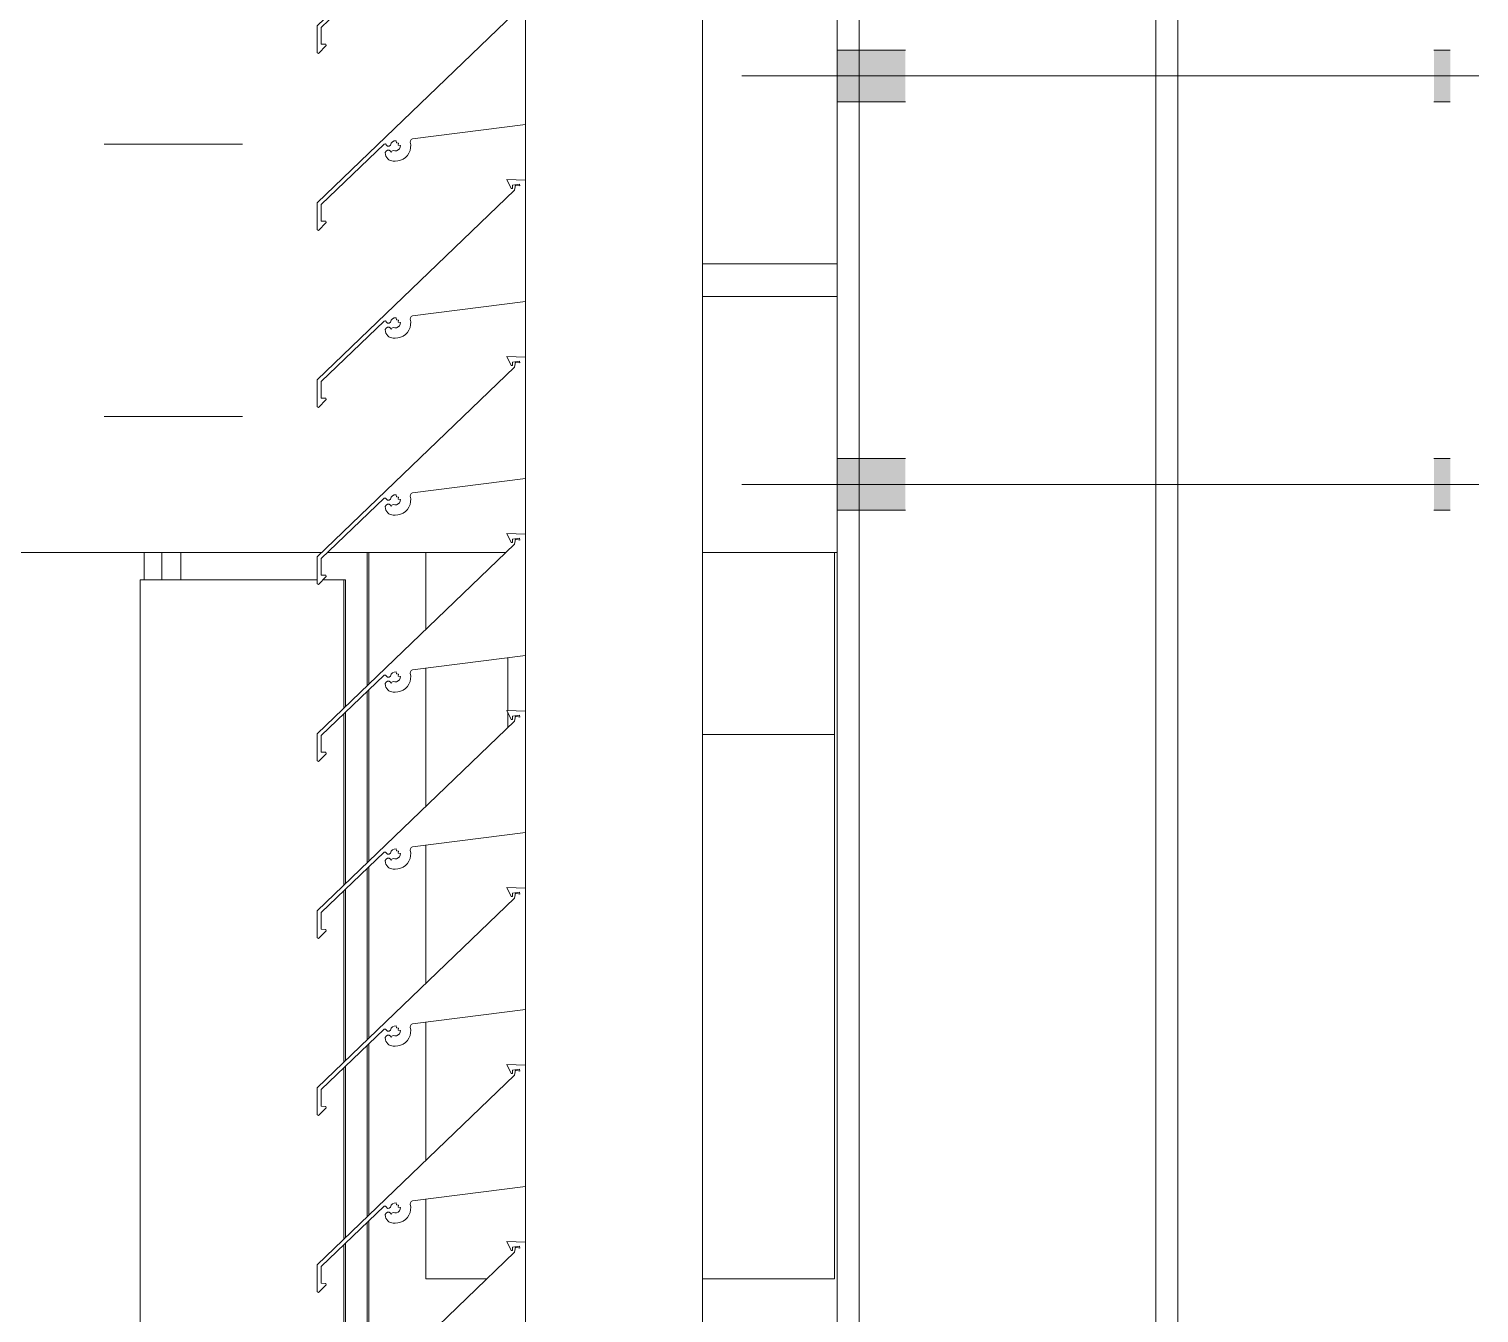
# Model space of a CAD drawing. Header units: millimetres. Extents: x -220592 to 404889, y -217665 to 38245.
# Drawn here: x -985.23 to -979.91, y -1296.68 to -1291.97 of the extents above; entities that cross this region are included whole.
import ezdxf

# ---------------------------------------------------------------- set-up
doc = ezdxf.new("R2010")
doc.units = ezdxf.units.MM
doc.linetypes.add('XKITLINE00', pattern=[0])
doc.linetypes.add('XKITLINE02', pattern=[4, 2, -2])
doc.layers.add('000 - 0_HIDE_OBJ_FRAMING_DEF_SUB_1', color=7, linetype='Continuous')
doc.layers.add('Part', color=7, linetype='Continuous', lineweight=0)

# ---------------------------------------------------------------- blocks, each defined once
blk = doc.blocks.new('*A14056')
at = {"layer": 'Part', "color": 7, "linetype": 'XKITLINE00', "lineweight": 0}
for p, q in [((-171.163349, 124.670788), (-171.648652, 124.670788)), ((-171.163349, 121.920764), (-171.163349, 124.670788)), ((-172.663349, 124.156207), (-172.663349, 124.563714)), ((-172.663349, 123.176207), (-172.663349, 124.135881)), ((-172.663349, 122.706641), (-172.663349, 123.156207)), ((-172.663349, 122.056641), (-172.663349, 122.563714)), ((-172.663349, 121.406641), (-172.663349, 121.913714)), ((-171.163349, 117.188511), (-171.163349, 121.420764)), ((-172.663349, 120.756641), (-172.663349, 121.263714)), ((-172.663349, 120.106641), (-172.663349, 120.613714)), ((-172.663349, 119.456641), (-172.663349, 119.963714)), ((-172.663349, 118.806641), (-172.663349, 119.313714)), ((-172.663349, 118.156641), (-172.663349, 118.663714)), ((-172.663349, 117.506641), (-172.663349, 118.013714)), ((-172.663349, 117.188511), (-172.663349, 117.363714)), ((-172.663349, 114.906641), (-172.663349, 115.188511)), ((-171.163349, 112.520764), (-171.163349, 115.188511)), ((-172.663349, 114.256641), (-172.663349, 114.763714)), ((-172.663349, 113.606641), (-172.663349, 114.113714)), ((-172.663349, 112.956641), (-172.663349, 113.463714)), ((-172.663349, 112.520764), (-172.663349, 112.813714)), ((-172.663349, 112.520764), (-172.440345, 112.520764)), ((-171.648652, 112.520764), (-171.163349, 112.520764))]:
    blk.add_line(p, q, dxfattribs=at)
blk = doc.blocks.new('*A14108')
at = {"layer": '000 - 0_HIDE_OBJ_FRAMING_DEF_SUB_1', "color": 7, "linetype": 'XKITLINE00', "lineweight": 0}
for p, q in [((-184.211249, 115.188511), (-173.046746, 115.188511)), ((-173.025037, 115.188511), (-172.369788, 115.188511)), ((-171.648652, 115.188511), (-171.153485, 115.188511))]:
    blk.add_line(p, q, dxfattribs=at)
blk = doc.blocks.new('*A14112')
at = {"layer": 'Part', "color": 7, "linetype": 'XKITLINE00', "lineweight": 0}
for p, q in [((-172.298462, 112.656123), (-172.366148, 112.658745)), ((-172.366148, 112.658745), (-172.350613, 112.625258)), ((-172.34549, 112.62567), (-172.345361, 112.637861)), ((-172.345361, 112.637861), (-172.320378, 112.641001)), ((-172.335358, 112.637332), (-172.338255, 112.618789)), ((-172.335358, 112.637332), (-172.318342, 112.634428)), ((-172.320378, 112.641001), (-172.318342, 112.634428)), ((-172.298455, 112.210453), (-172.298462, 112.656123)), ((-172.338255, 112.618789), (-173.063377, 111.922543)), ((-172.350613, 112.625258), (-172.34549, 112.62567)), ((-172.712461, 112.157423), (-172.298455, 112.210453)), ((-172.720672, 112.150681), (-172.717536, 112.155233)), ((-172.717536, 112.155233), (-172.712461, 112.157423)), ((-173.048341, 111.916176), (-172.817326, 112.137579)), ((-172.817326, 112.137579), (-172.812166, 112.138671)), ((-172.810019, 112.112761), (-172.812659, 112.107287)), ((-172.812659, 112.107287), (-172.812163, 112.099517)), ((-172.812166, 112.138671), (-172.808512, 112.134044)), ((-172.804875, 112.115998), (-172.810019, 112.112761)), ((-172.808512, 112.134044), (-172.804048, 112.13019)), ((-172.798797, 112.11601), (-172.804875, 112.115998)), ((-172.804048, 112.13019), (-172.798154, 112.130396)), ((-172.793641, 112.112792), (-172.798797, 112.11601)), ((-172.798154, 112.130396), (-172.793971, 112.134553)), ((-172.793971, 112.134553), (-172.790857, 112.142126)), ((-172.790699, 112.10732), (-172.793641, 112.112792)), ((-172.790857, 112.142126), (-172.78619, 112.146913)), ((-172.788669, 112.112301), (-172.790699, 112.10732)), ((-172.783858, 112.114708), (-172.788669, 112.112301)), ((-172.78619, 112.146913), (-172.780114, 112.149703)), ((-172.77794, 112.113803), (-172.783858, 112.114708)), ((-172.780114, 112.149703), (-172.773442, 112.150125)), ((-172.77144, 112.114147), (-172.77794, 112.113803)), ((-172.773442, 112.150125), (-172.77112, 112.142735)), ((-172.765472, 112.116745), (-172.77144, 112.114147)), ((-172.77112, 112.142735), (-172.763955, 112.141791)), ((-172.76079, 112.121267), (-172.765472, 112.116745)), ((-172.763955, 112.141791), (-172.765124, 112.134731)), ((-172.765124, 112.134731), (-172.757418, 112.133625)), ((-172.757988, 112.127141), (-172.76079, 112.121267)), ((-172.757418, 112.133625), (-172.757988, 112.127141)), ((-172.731662, 112.09681), (-172.726022, 112.10536)), ((-172.726022, 112.10536), (-172.722024, 112.11479)), ((-172.722024, 112.11479), (-172.719801, 112.124789)), ((-172.720912, 112.145159), (-172.720672, 112.150681)), ((-172.719426, 112.135025), (-172.720912, 112.145159)), ((-172.719801, 112.124789), (-172.719426, 112.135025)), ((-172.812163, 112.099517), (-172.810428, 112.094021)), ((-172.810428, 112.094021), (-172.807674, 112.088958)), ((-172.807674, 112.088958), (-172.804002, 112.084515)), ((-172.804002, 112.084515), (-172.799549, 112.080857)), ((-172.799549, 112.080857), (-172.794479, 112.078117)), ((-172.794479, 112.078117), (-172.788978, 112.076398)), ((-172.788978, 112.076398), (-172.78325, 112.075762)), ((-172.78325, 112.075762), (-172.776451, 112.075664)), ((-172.776451, 112.075664), (-172.766238, 112.076449)), ((-172.766238, 112.076449), (-172.756337, 112.079072)), ((-172.756337, 112.079072), (-172.747074, 112.083445)), ((-172.747074, 112.083445), (-172.738758, 112.089423)), ((-172.738758, 112.089423), (-172.731662, 112.09681)), ((-173.063377, 111.922543), (-173.062824, 111.823392)), ((-173.047999, 111.85483), (-173.048341, 111.916176)), ((-173.058143, 111.820923), (-173.029494, 111.849812)), ((-173.030579, 111.854733), (-173.047999, 111.85483)), ((-173.029494, 111.849812), (-173.030579, 111.854733)), ((-173.062824, 111.823392), (-173.058143, 111.820923))]:
    blk.add_line(p, q, dxfattribs=at)
blk = doc.blocks.new('*A14113')
at = {"layer": 'Part', "color": 7, "linetype": 'XKITLINE00', "lineweight": 0}
for p, q in [((-172.298462, 113.306123), (-172.366148, 113.308745)), ((-172.366148, 113.308745), (-172.350613, 113.275258)), ((-172.350613, 113.275258), (-172.34549, 113.27567)), ((-172.34549, 113.27567), (-172.345361, 113.287861)), ((-172.345361, 113.287861), (-172.320378, 113.291001)), ((-172.335358, 113.287332), (-172.338255, 113.268789)), ((-172.335358, 113.287332), (-172.318342, 113.284428)), ((-172.320378, 113.291001), (-172.318342, 113.284428)), ((-172.298455, 112.860453), (-172.298462, 113.306123)), ((-172.338255, 113.268789), (-173.063377, 112.572543)), ((-172.712461, 112.807423), (-172.298455, 112.860453)), ((-172.790857, 112.792126), (-172.78619, 112.796913)), ((-172.78619, 112.796913), (-172.780114, 112.799703)), ((-172.780114, 112.799703), (-172.773442, 112.800125)), ((-172.773442, 112.800125), (-172.77112, 112.792735)), ((-172.720912, 112.795159), (-172.720672, 112.800681)), ((-172.719426, 112.785025), (-172.720912, 112.795159)), ((-172.720672, 112.800681), (-172.717536, 112.805233)), ((-172.717536, 112.805233), (-172.712461, 112.807423)), ((-173.048341, 112.566176), (-172.817326, 112.787579)), ((-172.817326, 112.787579), (-172.812166, 112.788671)), ((-172.810019, 112.762761), (-172.812659, 112.757287)), ((-172.812659, 112.757287), (-172.812163, 112.749517)), ((-172.812166, 112.788671), (-172.808512, 112.784044)), ((-172.812163, 112.749517), (-172.810428, 112.744021)), ((-172.810428, 112.744021), (-172.807674, 112.738958)), ((-172.804875, 112.765998), (-172.810019, 112.762761)), ((-172.808512, 112.784044), (-172.804048, 112.78019)), ((-172.798797, 112.76601), (-172.804875, 112.765998)), ((-172.804048, 112.78019), (-172.798154, 112.780396)), ((-172.793641, 112.762792), (-172.798797, 112.76601)), ((-172.798154, 112.780396), (-172.793971, 112.784553)), ((-172.793971, 112.784553), (-172.790857, 112.792126)), ((-172.790699, 112.75732), (-172.793641, 112.762792)), ((-172.788669, 112.762301), (-172.790699, 112.75732)), ((-172.783858, 112.764708), (-172.788669, 112.762301)), ((-172.77794, 112.763803), (-172.783858, 112.764708)), ((-172.77144, 112.764147), (-172.77794, 112.763803)), ((-172.765472, 112.766745), (-172.77144, 112.764147)), ((-172.77112, 112.792735), (-172.763955, 112.791791)), ((-172.76079, 112.771267), (-172.765472, 112.766745)), ((-172.763955, 112.791791), (-172.765124, 112.784731)), ((-172.765124, 112.784731), (-172.757418, 112.783625)), ((-172.757988, 112.777141), (-172.76079, 112.771267)), ((-172.757418, 112.783625), (-172.757988, 112.777141)), ((-172.738758, 112.739423), (-172.731662, 112.74681)), ((-172.731662, 112.74681), (-172.726022, 112.75536)), ((-172.726022, 112.75536), (-172.722024, 112.76479)), ((-172.722024, 112.76479), (-172.719801, 112.774789)), ((-172.719801, 112.774789), (-172.719426, 112.785025)), ((-172.807674, 112.738958), (-172.804002, 112.734515)), ((-172.804002, 112.734515), (-172.799549, 112.730857)), ((-172.799549, 112.730857), (-172.794479, 112.728117)), ((-172.794479, 112.728117), (-172.788978, 112.726398)), ((-172.788978, 112.726398), (-172.78325, 112.725762)), ((-172.78325, 112.725762), (-172.776451, 112.725664)), ((-172.776451, 112.725664), (-172.766238, 112.726449)), ((-172.766238, 112.726449), (-172.756337, 112.729072)), ((-172.756337, 112.729072), (-172.747074, 112.733445)), ((-172.747074, 112.733445), (-172.738758, 112.739423)), ((-173.063377, 112.572543), (-173.062824, 112.473392)), ((-173.047999, 112.50483), (-173.048341, 112.566176)), ((-173.058143, 112.470923), (-173.029494, 112.499812)), ((-173.030579, 112.504733), (-173.047999, 112.50483)), ((-173.029494, 112.499812), (-173.030579, 112.504733)), ((-173.062824, 112.473392), (-173.058143, 112.470923))]:
    blk.add_line(p, q, dxfattribs=at)
blk = doc.blocks.new('*A14114')
at = {"layer": 'Part', "color": 7, "linetype": 'XKITLINE00', "lineweight": 0}
for p, q in [((-172.338255, 113.918789), (-173.063377, 113.222543)), ((-172.298462, 113.956123), (-172.366148, 113.958745)), ((-172.366148, 113.958745), (-172.350613, 113.925258)), ((-172.350613, 113.925258), (-172.34549, 113.92567)), ((-172.34549, 113.92567), (-172.345361, 113.937861)), ((-172.345361, 113.937861), (-172.320378, 113.941001)), ((-172.335358, 113.937332), (-172.338255, 113.918789)), ((-172.335358, 113.937332), (-172.318342, 113.934428)), ((-172.320378, 113.941001), (-172.318342, 113.934428)), ((-172.298455, 113.510453), (-172.298462, 113.956123)), ((-172.712461, 113.457423), (-172.298455, 113.510453)), ((-173.048341, 113.216176), (-172.817326, 113.437579)), ((-172.817326, 113.437579), (-172.812166, 113.438671)), ((-172.812166, 113.438671), (-172.808512, 113.434044)), ((-172.808512, 113.434044), (-172.804048, 113.43019)), ((-172.798154, 113.430396), (-172.793971, 113.434553)), ((-172.793971, 113.434553), (-172.790857, 113.442126)), ((-172.790857, 113.442126), (-172.78619, 113.446913)), ((-172.78619, 113.446913), (-172.780114, 113.449703)), ((-172.780114, 113.449703), (-172.773442, 113.450125)), ((-172.773442, 113.450125), (-172.77112, 113.442735)), ((-172.77112, 113.442735), (-172.763955, 113.441791)), ((-172.763955, 113.441791), (-172.765124, 113.434731)), ((-172.765124, 113.434731), (-172.757418, 113.433625)), ((-172.757418, 113.433625), (-172.757988, 113.427141)), ((-172.720912, 113.445159), (-172.720672, 113.450681)), ((-172.719426, 113.435025), (-172.720912, 113.445159)), ((-172.720672, 113.450681), (-172.717536, 113.455233)), ((-172.719801, 113.424789), (-172.719426, 113.435025)), ((-172.717536, 113.455233), (-172.712461, 113.457423)), ((-172.810019, 113.412761), (-172.812659, 113.407287)), ((-172.812659, 113.407287), (-172.812163, 113.399517)), ((-172.812163, 113.399517), (-172.810428, 113.394021)), ((-172.810428, 113.394021), (-172.807674, 113.388958)), ((-172.804875, 113.415998), (-172.810019, 113.412761)), ((-172.807674, 113.388958), (-172.804002, 113.384515)), ((-172.798797, 113.41601), (-172.804875, 113.415998)), ((-172.804048, 113.43019), (-172.798154, 113.430396)), ((-172.804002, 113.384515), (-172.799549, 113.380857)), ((-172.799549, 113.380857), (-172.794479, 113.378117)), ((-172.793641, 113.412792), (-172.798797, 113.41601)), ((-172.790699, 113.40732), (-172.793641, 113.412792)), ((-172.788669, 113.412301), (-172.790699, 113.40732)), ((-172.783858, 113.414708), (-172.788669, 113.412301)), ((-172.77794, 113.413803), (-172.783858, 113.414708)), ((-172.77144, 113.414147), (-172.77794, 113.413803)), ((-172.765472, 113.416745), (-172.77144, 113.414147)), ((-172.76079, 113.421267), (-172.765472, 113.416745)), ((-172.757988, 113.427141), (-172.76079, 113.421267)), ((-172.756337, 113.379072), (-172.747074, 113.383445)), ((-172.747074, 113.383445), (-172.738758, 113.389423)), ((-172.738758, 113.389423), (-172.731662, 113.39681)), ((-172.731662, 113.39681), (-172.726022, 113.40536)), ((-172.726022, 113.40536), (-172.722024, 113.41479)), ((-172.722024, 113.41479), (-172.719801, 113.424789)), ((-172.794479, 113.378117), (-172.788978, 113.376398)), ((-172.788978, 113.376398), (-172.78325, 113.375762)), ((-172.78325, 113.375762), (-172.776451, 113.375664)), ((-172.776451, 113.375664), (-172.766238, 113.376449)), ((-172.766238, 113.376449), (-172.756337, 113.379072)), ((-173.063377, 113.222543), (-173.062824, 113.123392)), ((-173.047999, 113.15483), (-173.048341, 113.216176)), ((-173.062824, 113.123392), (-173.058143, 113.120923)), ((-173.058143, 113.120923), (-173.029494, 113.149812)), ((-173.030579, 113.154733), (-173.047999, 113.15483)), ((-173.029494, 113.149812), (-173.030579, 113.154733))]:
    blk.add_line(p, q, dxfattribs=at)
blk = doc.blocks.new('*A14115')
at = {"layer": 'Part', "color": 7, "linetype": 'XKITLINE00', "lineweight": 0}
for p, q in [((-172.298462, 114.606123), (-172.366148, 114.608745)), ((-172.366148, 114.608745), (-172.350613, 114.575258)), ((-172.298455, 114.160453), (-172.298462, 114.606123)), ((-172.338255, 114.568789), (-173.063377, 113.872543)), ((-172.350613, 114.575258), (-172.34549, 114.57567)), ((-172.34549, 114.57567), (-172.345361, 114.587861)), ((-172.345361, 114.587861), (-172.320378, 114.591001)), ((-172.335358, 114.587332), (-172.338255, 114.568789)), ((-172.335358, 114.587332), (-172.318342, 114.584428)), ((-172.320378, 114.591001), (-172.318342, 114.584428)), ((-172.712461, 114.107423), (-172.298455, 114.160453)), ((-173.048341, 113.866176), (-172.817326, 114.087579)), ((-172.817326, 114.087579), (-172.812166, 114.088671)), ((-172.812166, 114.088671), (-172.808512, 114.084044)), ((-172.808512, 114.084044), (-172.804048, 114.08019)), ((-172.804048, 114.08019), (-172.798154, 114.080396)), ((-172.798154, 114.080396), (-172.793971, 114.084553)), ((-172.793971, 114.084553), (-172.790857, 114.092126)), ((-172.790857, 114.092126), (-172.78619, 114.096913)), ((-172.78619, 114.096913), (-172.780114, 114.099703)), ((-172.780114, 114.099703), (-172.773442, 114.100125)), ((-172.773442, 114.100125), (-172.77112, 114.092735)), ((-172.77112, 114.092735), (-172.763955, 114.091791)), ((-172.763955, 114.091791), (-172.765124, 114.084731)), ((-172.765124, 114.084731), (-172.757418, 114.083625)), ((-172.757988, 114.077141), (-172.76079, 114.071267)), ((-172.757418, 114.083625), (-172.757988, 114.077141)), ((-172.722024, 114.06479), (-172.719801, 114.074789)), ((-172.720912, 114.095159), (-172.720672, 114.100681)), ((-172.719426, 114.085025), (-172.720912, 114.095159)), ((-172.720672, 114.100681), (-172.717536, 114.105233)), ((-172.719801, 114.074789), (-172.719426, 114.085025)), ((-172.717536, 114.105233), (-172.712461, 114.107423)), ((-172.810019, 114.062761), (-172.812659, 114.057287)), ((-172.812659, 114.057287), (-172.812163, 114.049517)), ((-172.812163, 114.049517), (-172.810428, 114.044021)), ((-172.810428, 114.044021), (-172.807674, 114.038958)), ((-172.804875, 114.065998), (-172.810019, 114.062761)), ((-172.807674, 114.038958), (-172.804002, 114.034515)), ((-172.798797, 114.06601), (-172.804875, 114.065998)), ((-172.804002, 114.034515), (-172.799549, 114.030857)), ((-172.799549, 114.030857), (-172.794479, 114.028117)), ((-172.793641, 114.062792), (-172.798797, 114.06601)), ((-172.794479, 114.028117), (-172.788978, 114.026398)), ((-172.790699, 114.05732), (-172.793641, 114.062792)), ((-172.788669, 114.062301), (-172.790699, 114.05732)), ((-172.788978, 114.026398), (-172.78325, 114.025762)), ((-172.783858, 114.064708), (-172.788669, 114.062301)), ((-172.77794, 114.063803), (-172.783858, 114.064708)), ((-172.78325, 114.025762), (-172.776451, 114.025664)), ((-172.77144, 114.064147), (-172.77794, 114.063803)), ((-172.776451, 114.025664), (-172.766238, 114.026449)), ((-172.765472, 114.066745), (-172.77144, 114.064147)), ((-172.766238, 114.026449), (-172.756337, 114.029072)), ((-172.76079, 114.071267), (-172.765472, 114.066745)), ((-172.756337, 114.029072), (-172.747074, 114.033445)), ((-172.747074, 114.033445), (-172.738758, 114.039423)), ((-172.738758, 114.039423), (-172.731662, 114.04681)), ((-172.731662, 114.04681), (-172.726022, 114.05536)), ((-172.726022, 114.05536), (-172.722024, 114.06479)), ((-173.063377, 113.872543), (-173.062824, 113.773392)), ((-173.047999, 113.80483), (-173.048341, 113.866176)), ((-173.062824, 113.773392), (-173.058143, 113.770923)), ((-173.058143, 113.770923), (-173.029494, 113.799812)), ((-173.030579, 113.804733), (-173.047999, 113.80483)), ((-173.029494, 113.799812), (-173.030579, 113.804733))]:
    blk.add_line(p, q, dxfattribs=at)
blk = doc.blocks.new('*A14116')
at = {"layer": 'Part', "color": 7, "linetype": 'XKITLINE00', "lineweight": 0}
for p, q in [((-172.298462, 115.256123), (-172.366148, 115.258745)), ((-172.366148, 115.258745), (-172.350613, 115.225258)), ((-172.298455, 114.810453), (-172.298462, 115.256123)), ((-172.338255, 115.218789), (-173.063377, 114.522543)), ((-172.350613, 115.225258), (-172.34549, 115.22567)), ((-172.34549, 115.22567), (-172.345361, 115.237861)), ((-172.345361, 115.237861), (-172.320378, 115.241001)), ((-172.335358, 115.237332), (-172.338255, 115.218789)), ((-172.335358, 115.237332), (-172.318342, 115.234428)), ((-172.320378, 115.241001), (-172.318342, 115.234428)), ((-172.712461, 114.757423), (-172.298455, 114.810453)), ((-173.048341, 114.516176), (-172.817326, 114.737579)), ((-172.817326, 114.737579), (-172.812166, 114.738671)), ((-172.810019, 114.712761), (-172.812659, 114.707287)), ((-172.812166, 114.738671), (-172.808512, 114.734044)), ((-172.804875, 114.715998), (-172.810019, 114.712761)), ((-172.808512, 114.734044), (-172.804048, 114.73019)), ((-172.798797, 114.71601), (-172.804875, 114.715998)), ((-172.804048, 114.73019), (-172.798154, 114.730396)), ((-172.793641, 114.712792), (-172.798797, 114.71601)), ((-172.798154, 114.730396), (-172.793971, 114.734553)), ((-172.793971, 114.734553), (-172.790857, 114.742126)), ((-172.790699, 114.70732), (-172.793641, 114.712792)), ((-172.790857, 114.742126), (-172.78619, 114.746913)), ((-172.788669, 114.712301), (-172.790699, 114.70732)), ((-172.783858, 114.714708), (-172.788669, 114.712301)), ((-172.78619, 114.746913), (-172.780114, 114.749703)), ((-172.77794, 114.713803), (-172.783858, 114.714708)), ((-172.780114, 114.749703), (-172.773442, 114.750125)), ((-172.77144, 114.714147), (-172.77794, 114.713803)), ((-172.773442, 114.750125), (-172.77112, 114.742735)), ((-172.765472, 114.716745), (-172.77144, 114.714147)), ((-172.77112, 114.742735), (-172.763955, 114.741791)), ((-172.76079, 114.721267), (-172.765472, 114.716745)), ((-172.763955, 114.741791), (-172.765124, 114.734731)), ((-172.765124, 114.734731), (-172.757418, 114.733625)), ((-172.757988, 114.727141), (-172.76079, 114.721267)), ((-172.757418, 114.733625), (-172.757988, 114.727141)), ((-172.726022, 114.70536), (-172.722024, 114.71479)), ((-172.722024, 114.71479), (-172.719801, 114.724789)), ((-172.720912, 114.745159), (-172.720672, 114.750681)), ((-172.719426, 114.735025), (-172.720912, 114.745159)), ((-172.720672, 114.750681), (-172.717536, 114.755233)), ((-172.719801, 114.724789), (-172.719426, 114.735025)), ((-172.717536, 114.755233), (-172.712461, 114.757423)), ((-172.812659, 114.707287), (-172.812163, 114.699517)), ((-172.812163, 114.699517), (-172.810428, 114.694021)), ((-172.810428, 114.694021), (-172.807674, 114.688958)), ((-172.807674, 114.688958), (-172.804002, 114.684515)), ((-172.804002, 114.684515), (-172.799549, 114.680857)), ((-172.799549, 114.680857), (-172.794479, 114.678117)), ((-172.794479, 114.678117), (-172.788978, 114.676398)), ((-172.788978, 114.676398), (-172.78325, 114.675762)), ((-172.78325, 114.675762), (-172.776451, 114.675664)), ((-172.776451, 114.675664), (-172.766238, 114.676449)), ((-172.766238, 114.676449), (-172.756337, 114.679072)), ((-172.756337, 114.679072), (-172.747074, 114.683445)), ((-172.747074, 114.683445), (-172.738758, 114.689423)), ((-172.738758, 114.689423), (-172.731662, 114.69681)), ((-172.731662, 114.69681), (-172.726022, 114.70536)), ((-173.063377, 114.522543), (-173.062824, 114.423392)), ((-173.047999, 114.45483), (-173.048341, 114.516176)), ((-173.058143, 114.420923), (-173.029494, 114.449812)), ((-173.030579, 114.454733), (-173.047999, 114.45483)), ((-173.029494, 114.449812), (-173.030579, 114.454733)), ((-173.062824, 114.423392), (-173.058143, 114.420923))]:
    blk.add_line(p, q, dxfattribs=at)
blk = doc.blocks.new('*A14117')
at = {"layer": 'Part', "color": 7, "linetype": 'XKITLINE00', "lineweight": 0}
for p, q in [((-172.298462, 115.906123), (-172.366148, 115.908745)), ((-172.366148, 115.908745), (-172.350613, 115.875258)), ((-172.34549, 115.87567), (-172.345361, 115.887861)), ((-172.345361, 115.887861), (-172.320378, 115.891001)), ((-172.335358, 115.887332), (-172.338255, 115.868789)), ((-172.335358, 115.887332), (-172.318342, 115.884428)), ((-172.320378, 115.891001), (-172.318342, 115.884428)), ((-172.298455, 115.460453), (-172.298462, 115.906123)), ((-172.338255, 115.868789), (-173.063377, 115.172543)), ((-172.350613, 115.875258), (-172.34549, 115.87567)), ((-172.712461, 115.407423), (-172.298455, 115.460453)), ((-172.720672, 115.400681), (-172.717536, 115.405233)), ((-172.717536, 115.405233), (-172.712461, 115.407423)), ((-173.048341, 115.166176), (-172.817326, 115.387579)), ((-172.817326, 115.387579), (-172.812166, 115.388671)), ((-172.810019, 115.362761), (-172.812659, 115.357287)), ((-172.812659, 115.357287), (-172.812163, 115.349517)), ((-172.812166, 115.388671), (-172.808512, 115.384044)), ((-172.812163, 115.349517), (-172.810428, 115.344021)), ((-172.804875, 115.365998), (-172.810019, 115.362761)), ((-172.808512, 115.384044), (-172.804048, 115.38019)), ((-172.798797, 115.36601), (-172.804875, 115.365998)), ((-172.804048, 115.38019), (-172.798154, 115.380396)), ((-172.793641, 115.362792), (-172.798797, 115.36601)), ((-172.798154, 115.380396), (-172.793971, 115.384553)), ((-172.793971, 115.384553), (-172.790857, 115.392126)), ((-172.790699, 115.35732), (-172.793641, 115.362792)), ((-172.790857, 115.392126), (-172.78619, 115.396913)), ((-172.788669, 115.362301), (-172.790699, 115.35732)), ((-172.783858, 115.364708), (-172.788669, 115.362301)), ((-172.78619, 115.396913), (-172.780114, 115.399703)), ((-172.77794, 115.363803), (-172.783858, 115.364708)), ((-172.780114, 115.399703), (-172.773442, 115.400125)), ((-172.77144, 115.364147), (-172.77794, 115.363803)), ((-172.773442, 115.400125), (-172.77112, 115.392735)), ((-172.765472, 115.366745), (-172.77144, 115.364147)), ((-172.77112, 115.392735), (-172.763955, 115.391791)), ((-172.76079, 115.371267), (-172.765472, 115.366745)), ((-172.763955, 115.391791), (-172.765124, 115.384731)), ((-172.765124, 115.384731), (-172.757418, 115.383625)), ((-172.757988, 115.377141), (-172.76079, 115.371267)), ((-172.757418, 115.383625), (-172.757988, 115.377141)), ((-172.731662, 115.34681), (-172.726022, 115.35536)), ((-172.726022, 115.35536), (-172.722024, 115.36479)), ((-172.722024, 115.36479), (-172.719801, 115.374789)), ((-172.720912, 115.395159), (-172.720672, 115.400681)), ((-172.719426, 115.385025), (-172.720912, 115.395159)), ((-172.719801, 115.374789), (-172.719426, 115.385025)), ((-172.810428, 115.344021), (-172.807674, 115.338958)), ((-172.807674, 115.338958), (-172.804002, 115.334515)), ((-172.804002, 115.334515), (-172.799549, 115.330857)), ((-172.799549, 115.330857), (-172.794479, 115.328117)), ((-172.794479, 115.328117), (-172.788978, 115.326398)), ((-172.788978, 115.326398), (-172.78325, 115.325762)), ((-172.78325, 115.325762), (-172.776451, 115.325664)), ((-172.776451, 115.325664), (-172.766238, 115.326449)), ((-172.766238, 115.326449), (-172.756337, 115.329072)), ((-172.756337, 115.329072), (-172.747074, 115.333445)), ((-172.747074, 115.333445), (-172.738758, 115.339423)), ((-172.738758, 115.339423), (-172.731662, 115.34681)), ((-173.063377, 115.172543), (-173.062824, 115.073392)), ((-173.047999, 115.10483), (-173.048341, 115.166176)), ((-173.058143, 115.070923), (-173.029494, 115.099812)), ((-173.030579, 115.104733), (-173.047999, 115.10483)), ((-173.029494, 115.099812), (-173.030579, 115.104733)), ((-173.062824, 115.073392), (-173.058143, 115.070923))]:
    blk.add_line(p, q, dxfattribs=at)
blk = doc.blocks.new('*A14118')
at = {"layer": 'Part', "color": 7, "linetype": 'XKITLINE00', "lineweight": 0}
for p, q in [((-172.298462, 116.556123), (-172.366148, 116.558745)), ((-172.366148, 116.558745), (-172.350613, 116.525258)), ((-172.350613, 116.525258), (-172.34549, 116.52567)), ((-172.34549, 116.52567), (-172.345361, 116.537861)), ((-172.345361, 116.537861), (-172.320378, 116.541001)), ((-172.335358, 116.537332), (-172.338255, 116.518789)), ((-172.335358, 116.537332), (-172.318342, 116.534428)), ((-172.320378, 116.541001), (-172.318342, 116.534428)), ((-172.298455, 116.110453), (-172.298462, 116.556123)), ((-172.338255, 116.518789), (-173.063377, 115.822543)), ((-172.712461, 116.057423), (-172.298455, 116.110453)), ((-172.793971, 116.034553), (-172.790857, 116.042126)), ((-172.790857, 116.042126), (-172.78619, 116.046913)), ((-172.78619, 116.046913), (-172.780114, 116.049703)), ((-172.780114, 116.049703), (-172.773442, 116.050125)), ((-172.773442, 116.050125), (-172.77112, 116.042735)), ((-172.77112, 116.042735), (-172.763955, 116.041791)), ((-172.763955, 116.041791), (-172.765124, 116.034731)), ((-172.720912, 116.045159), (-172.720672, 116.050681)), ((-172.719426, 116.035025), (-172.720912, 116.045159)), ((-172.720672, 116.050681), (-172.717536, 116.055233)), ((-172.717536, 116.055233), (-172.712461, 116.057423)), ((-173.048341, 115.816176), (-172.817326, 116.037579)), ((-172.817326, 116.037579), (-172.812166, 116.038671)), ((-172.810019, 116.012761), (-172.812659, 116.007287)), ((-172.812659, 116.007287), (-172.812163, 115.999517)), ((-172.812166, 116.038671), (-172.808512, 116.034044)), ((-172.812163, 115.999517), (-172.810428, 115.994021)), ((-172.810428, 115.994021), (-172.807674, 115.988958)), ((-172.804875, 116.015998), (-172.810019, 116.012761)), ((-172.808512, 116.034044), (-172.804048, 116.03019)), ((-172.807674, 115.988958), (-172.804002, 115.984515)), ((-172.798797, 116.01601), (-172.804875, 116.015998)), ((-172.804048, 116.03019), (-172.798154, 116.030396)), ((-172.793641, 116.012792), (-172.798797, 116.01601)), ((-172.798154, 116.030396), (-172.793971, 116.034553)), ((-172.790699, 116.00732), (-172.793641, 116.012792)), ((-172.788669, 116.012301), (-172.790699, 116.00732)), ((-172.783858, 116.014708), (-172.788669, 116.012301)), ((-172.77794, 116.013803), (-172.783858, 116.014708)), ((-172.77144, 116.014147), (-172.77794, 116.013803)), ((-172.765472, 116.016745), (-172.77144, 116.014147)), ((-172.76079, 116.021267), (-172.765472, 116.016745)), ((-172.765124, 116.034731), (-172.757418, 116.033625)), ((-172.757988, 116.027141), (-172.76079, 116.021267)), ((-172.757418, 116.033625), (-172.757988, 116.027141)), ((-172.747074, 115.983445), (-172.738758, 115.989423)), ((-172.738758, 115.989423), (-172.731662, 115.99681)), ((-172.731662, 115.99681), (-172.726022, 116.00536)), ((-172.726022, 116.00536), (-172.722024, 116.01479)), ((-172.722024, 116.01479), (-172.719801, 116.024789)), ((-172.719801, 116.024789), (-172.719426, 116.035025)), ((-172.804002, 115.984515), (-172.799549, 115.980857)), ((-172.799549, 115.980857), (-172.794479, 115.978117)), ((-172.794479, 115.978117), (-172.788978, 115.976398)), ((-172.788978, 115.976398), (-172.78325, 115.975762)), ((-172.78325, 115.975762), (-172.776451, 115.975664)), ((-172.776451, 115.975664), (-172.766238, 115.976449)), ((-172.766238, 115.976449), (-172.756337, 115.979072)), ((-172.756337, 115.979072), (-172.747074, 115.983445)), ((-173.063377, 115.822543), (-173.062824, 115.723392)), ((-173.047999, 115.75483), (-173.048341, 115.816176)), ((-173.062824, 115.723392), (-173.058143, 115.720923)), ((-173.058143, 115.720923), (-173.029494, 115.749812)), ((-173.030579, 115.754733), (-173.047999, 115.75483)), ((-173.029494, 115.749812), (-173.030579, 115.754733))]:
    blk.add_line(p, q, dxfattribs=at)
blk = doc.blocks.new('*A14119')
at = {"layer": 'Part', "color": 7, "linetype": 'XKITLINE00', "lineweight": 0}
for p, q in [((-172.338255, 117.168789), (-173.063377, 116.472543)), ((-172.298462, 117.206123), (-172.366148, 117.208745)), ((-172.366148, 117.208745), (-172.350613, 117.175258)), ((-172.350613, 117.175258), (-172.34549, 117.17567)), ((-172.34549, 117.17567), (-172.345361, 117.187861)), ((-172.345361, 117.187861), (-172.320378, 117.191001)), ((-172.335358, 117.187332), (-172.338255, 117.168789)), ((-172.335358, 117.187332), (-172.318342, 117.184428)), ((-172.320378, 117.191001), (-172.318342, 117.184428)), ((-172.298455, 116.760453), (-172.298462, 117.206123)), ((-172.712461, 116.707423), (-172.298455, 116.760453)), ((-173.048341, 116.466176), (-172.817326, 116.687579)), ((-172.817326, 116.687579), (-172.812166, 116.688671)), ((-172.812166, 116.688671), (-172.808512, 116.684044)), ((-172.808512, 116.684044), (-172.804048, 116.68019)), ((-172.804048, 116.68019), (-172.798154, 116.680396)), ((-172.798154, 116.680396), (-172.793971, 116.684553)), ((-172.793971, 116.684553), (-172.790857, 116.692126)), ((-172.790857, 116.692126), (-172.78619, 116.696913)), ((-172.78619, 116.696913), (-172.780114, 116.699703)), ((-172.780114, 116.699703), (-172.773442, 116.700125)), ((-172.773442, 116.700125), (-172.77112, 116.692735)), ((-172.77112, 116.692735), (-172.763955, 116.691791)), ((-172.763955, 116.691791), (-172.765124, 116.684731)), ((-172.765124, 116.684731), (-172.757418, 116.683625)), ((-172.757418, 116.683625), (-172.757988, 116.677141)), ((-172.720912, 116.695159), (-172.720672, 116.700681)), ((-172.719426, 116.685025), (-172.720912, 116.695159)), ((-172.720672, 116.700681), (-172.717536, 116.705233)), ((-172.719801, 116.674789), (-172.719426, 116.685025)), ((-172.717536, 116.705233), (-172.712461, 116.707423)), ((-172.810019, 116.662761), (-172.812659, 116.657287)), ((-172.812659, 116.657287), (-172.812163, 116.649517)), ((-172.812163, 116.649517), (-172.810428, 116.644021)), ((-172.810428, 116.644021), (-172.807674, 116.638958)), ((-172.804875, 116.665998), (-172.810019, 116.662761)), ((-172.807674, 116.638958), (-172.804002, 116.634515)), ((-172.798797, 116.66601), (-172.804875, 116.665998)), ((-172.804002, 116.634515), (-172.799549, 116.630857)), ((-172.799549, 116.630857), (-172.794479, 116.628117)), ((-172.793641, 116.662792), (-172.798797, 116.66601)), ((-172.794479, 116.628117), (-172.788978, 116.626398)), ((-172.790699, 116.65732), (-172.793641, 116.662792)), ((-172.788669, 116.662301), (-172.790699, 116.65732)), ((-172.788978, 116.626398), (-172.78325, 116.625762)), ((-172.783858, 116.664708), (-172.788669, 116.662301)), ((-172.77794, 116.663803), (-172.783858, 116.664708)), ((-172.77144, 116.664147), (-172.77794, 116.663803)), ((-172.776451, 116.625664), (-172.766238, 116.626449)), ((-172.765472, 116.666745), (-172.77144, 116.664147)), ((-172.766238, 116.626449), (-172.756337, 116.629072)), ((-172.76079, 116.671267), (-172.765472, 116.666745)), ((-172.757988, 116.677141), (-172.76079, 116.671267)), ((-172.756337, 116.629072), (-172.747074, 116.633445)), ((-172.747074, 116.633445), (-172.738758, 116.639423)), ((-172.738758, 116.639423), (-172.731662, 116.64681)), ((-172.731662, 116.64681), (-172.726022, 116.65536)), ((-172.726022, 116.65536), (-172.722024, 116.66479)), ((-172.722024, 116.66479), (-172.719801, 116.674789)), ((-172.78325, 116.625762), (-172.776451, 116.625664)), ((-173.063377, 116.472543), (-173.062824, 116.373392)), ((-173.047999, 116.40483), (-173.048341, 116.466176)), ((-173.062824, 116.373392), (-173.058143, 116.370923)), ((-173.058143, 116.370923), (-173.029494, 116.399812)), ((-173.030579, 116.404733), (-173.047999, 116.40483)), ((-173.029494, 116.399812), (-173.030579, 116.404733))]:
    blk.add_line(p, q, dxfattribs=at)
blk = doc.blocks.new('*A14120')
at = {"layer": 'Part', "color": 7, "linetype": 'XKITLINE00', "lineweight": 0}
for p, q in [((-172.298462, 117.856123), (-172.366148, 117.858745)), ((-172.366148, 117.858745), (-172.350613, 117.825258)), ((-172.298455, 117.410453), (-172.298462, 117.856123)), ((-172.338255, 117.818789), (-173.063377, 117.122543)), ((-172.350613, 117.825258), (-172.34549, 117.82567)), ((-172.34549, 117.82567), (-172.345361, 117.837861)), ((-172.345361, 117.837861), (-172.320378, 117.841001)), ((-172.335358, 117.837332), (-172.338255, 117.818789)), ((-172.335358, 117.837332), (-172.318342, 117.834428)), ((-172.320378, 117.841001), (-172.318342, 117.834428)), ((-172.712461, 117.357423), (-172.298455, 117.410453)), ((-173.048341, 117.116176), (-172.817326, 117.337579)), ((-172.817326, 117.337579), (-172.812166, 117.338671)), ((-172.812166, 117.338671), (-172.808512, 117.334044)), ((-172.808512, 117.334044), (-172.804048, 117.33019)), ((-172.804048, 117.33019), (-172.798154, 117.330396)), ((-172.798154, 117.330396), (-172.793971, 117.334553)), ((-172.793971, 117.334553), (-172.790857, 117.342126)), ((-172.790857, 117.342126), (-172.78619, 117.346913)), ((-172.78619, 117.346913), (-172.780114, 117.349703)), ((-172.780114, 117.349703), (-172.773442, 117.350125)), ((-172.773442, 117.350125), (-172.77112, 117.342735)), ((-172.77112, 117.342735), (-172.763955, 117.341791)), ((-172.76079, 117.321267), (-172.765472, 117.316745)), ((-172.763955, 117.341791), (-172.765124, 117.334731)), ((-172.765124, 117.334731), (-172.757418, 117.333625)), ((-172.757988, 117.327141), (-172.76079, 117.321267)), ((-172.757418, 117.333625), (-172.757988, 117.327141)), ((-172.722024, 117.31479), (-172.719801, 117.324789)), ((-172.720912, 117.345159), (-172.720672, 117.350681)), ((-172.719426, 117.335025), (-172.720912, 117.345159)), ((-172.720672, 117.350681), (-172.717536, 117.355233)), ((-172.719801, 117.324789), (-172.719426, 117.335025)), ((-172.717536, 117.355233), (-172.712461, 117.357423)), ((-172.810019, 117.312761), (-172.812659, 117.307287)), ((-172.812659, 117.307287), (-172.812163, 117.299517)), ((-172.812163, 117.299517), (-172.810428, 117.294021)), ((-172.810428, 117.294021), (-172.807674, 117.288958)), ((-172.804875, 117.315998), (-172.810019, 117.312761)), ((-172.807674, 117.288958), (-172.804002, 117.284515)), ((-172.798797, 117.31601), (-172.804875, 117.315998)), ((-172.804002, 117.284515), (-172.799549, 117.280857)), ((-172.799549, 117.280857), (-172.794479, 117.278117)), ((-172.793641, 117.312792), (-172.798797, 117.31601)), ((-172.794479, 117.278117), (-172.788978, 117.276398)), ((-172.790699, 117.30732), (-172.793641, 117.312792)), ((-172.788669, 117.312301), (-172.790699, 117.30732)), ((-172.788978, 117.276398), (-172.78325, 117.275762)), ((-172.783858, 117.314708), (-172.788669, 117.312301)), ((-172.77794, 117.313803), (-172.783858, 117.314708)), ((-172.78325, 117.275762), (-172.776451, 117.275664)), ((-172.77144, 117.314147), (-172.77794, 117.313803)), ((-172.776451, 117.275664), (-172.766238, 117.276449)), ((-172.765472, 117.316745), (-172.77144, 117.314147)), ((-172.766238, 117.276449), (-172.756337, 117.279072)), ((-172.756337, 117.279072), (-172.747074, 117.283445)), ((-172.747074, 117.283445), (-172.738758, 117.289423)), ((-172.738758, 117.289423), (-172.731662, 117.29681)), ((-172.731662, 117.29681), (-172.726022, 117.30536)), ((-172.726022, 117.30536), (-172.722024, 117.31479)), ((-173.063377, 117.122543), (-173.062824, 117.023392)), ((-173.047999, 117.05483), (-173.048341, 117.116176)), ((-173.030579, 117.054733), (-173.047999, 117.05483)), ((-173.029494, 117.049812), (-173.030579, 117.054733)), ((-173.062824, 117.023392), (-173.058143, 117.020923)), ((-173.058143, 117.020923), (-173.029494, 117.049812))]:
    blk.add_line(p, q, dxfattribs=at)
blk = doc.blocks.new('*A14127')
at = {"layer": '000 - 0_HIDE_OBJ_FRAMING_DEF_SUB_1', "color": 7, "linetype": 'XKITLINE00', "lineweight": 0}
for p, q in [((-171.153485, 122.440805), (-171.153485, 103.820832)), ((-171.073485, 103.820832), (-171.073485, 122.440805)), ((-169.983485, 103.820832), (-169.983485, 122.440805)), ((-169.903485, 107.570805), (-169.903485, 118.690805))]:
    blk.add_line(p, q, dxfattribs=at)
blk = doc.blocks.new('*A14128')
at = {"layer": 'Part', "color": 7, "linetype": 'XKITLINE00', "lineweight": 0}
for p, q in [((-171.648652, 109.556249), (-171.648652, 122.756135)), ((-172.298652, 116.556131), (-172.298652, 116.760427)), ((-172.298652, 115.906131), (-172.298652, 116.110427)), ((-172.298652, 115.256131), (-172.298652, 115.460427)), ((-172.298652, 114.606131), (-172.298652, 114.810427)), ((-172.298652, 113.956131), (-172.298652, 114.160427)), ((-172.298652, 113.306131), (-172.298652, 113.510427)), ((-172.298652, 112.656131), (-172.298652, 112.860427))]:
    blk.add_line(p, q, dxfattribs=at)
blk = doc.blocks.new('*A14129')
at = {"layer": '000 - 0_HIDE_OBJ_FRAMING_DEF_SUB_1', "color": 7, "linetype": 'XKITLINE00', "lineweight": 0}
for p, q in [((-173.697937, 115.088511), (-173.697937, 115.188511)), ((-173.633058, 115.088511), (-173.633058, 115.188511)), ((-173.562852, 115.088511), (-173.562852, 115.188511)), ((-172.87913, 114.699453), (-172.87913, 115.188511)), ((-172.873025, 114.705315), (-172.873025, 115.188511)), ((-173.713199, 102.288511), (-173.713199, 115.088511)), ((-173.713199, 115.088511), (-173.062908, 115.088511)), ((-172.958493, 115.088511), (-173.040701, 115.088511)), ((-172.964598, 114.617389), (-172.964598, 115.088511)), ((-172.958493, 114.62325), (-172.958493, 115.088511)), ((-172.87913, 114.049453), (-172.87913, 114.678347)), ((-172.873025, 114.055315), (-172.873025, 114.684198)), ((-172.964598, 113.967389), (-172.964598, 114.596435)), ((-172.958493, 113.97325), (-172.958493, 114.602286)), ((-172.87913, 113.399453), (-172.87913, 114.028347)), ((-172.873025, 113.405315), (-172.873025, 114.034198)), ((-172.964598, 113.317389), (-172.964598, 113.946435)), ((-172.958493, 113.32325), (-172.958493, 113.952286)), ((-172.873025, 112.755315), (-172.873025, 113.384198)), ((-172.87913, 112.749453), (-172.87913, 113.378347)), ((-172.964598, 112.667389), (-172.964598, 113.296435)), ((-172.958493, 112.67325), (-172.958493, 113.302286)), ((-172.87913, 112.099453), (-172.87913, 112.728347)), ((-172.873025, 112.105315), (-172.873025, 112.734198)), ((-172.964598, 112.017389), (-172.964598, 112.646435)), ((-172.958493, 112.02325), (-172.958493, 112.652286))]:
    blk.add_line(p, q, dxfattribs=at)
blk = doc.blocks.new('*A14136')
at = {"layer": 'Part', "color": 7, "linetype": 'XKITLINE00', "lineweight": 0}
for p, q in [((-171.648652, 116.248511), (-171.153485, 116.248511)), ((-171.648652, 116.128511), (-171.153485, 116.128511))]:
    blk.add_line(p, q, dxfattribs=at)
blk = doc.blocks.new('*A14137')
at = {"layer": '000 - 0_HIDE_OBJ_FRAMING_DEF_SUB_1', "color": 7, "linetype": 'XKITLINE02', "lineweight": 0}
for p, q in [((-173.845266, 116.688511), (-173.366949, 116.688511)), ((-173.814916, 116.688511), (-173.336599, 116.688511))]:
    blk.add_line(p, q, dxfattribs=at)
blk = doc.blocks.new('*A14138')
at = {"layer": '000 - 0_HIDE_OBJ_FRAMING_DEF_SUB_1', "color": 7, "linetype": 'XKITLINE02', "lineweight": 0}
for p, q in [((-173.845266, 115.688498), (-173.366949, 115.688498)), ((-173.814916, 115.688498), (-173.336599, 115.688498))]:
    blk.add_line(p, q, dxfattribs=at)
blk = doc.blocks.new('*A14139')
at = {"layer": '000 - 0_HIDE_OBJ_FRAMING_DEF_SUB_1'}
for points in [[(-170.9034, 116.8435), (-171.1534, 116.8435), (-171.1534, 117.0335), (-170.9034, 117.0335)], [(-170.9034, 116.8435), (-171.1534, 116.8435), (-171.1534, 117.0335), (-170.9034, 117.0335)], [(-168.9034, 116.8435), (-168.9634, 116.8435), (-168.9634, 117.0335), (-168.9034, 117.0335)], [(-168.9034, 116.8435), (-168.9634, 116.8435), (-168.9634, 117.0335), (-168.9034, 117.0335)], [(-170.9034, 115.3435), (-171.1534, 115.3435), (-171.1534, 115.5335), (-170.9034, 115.5335)], [(-170.9034, 115.3435), (-171.1534, 115.3435), (-171.1534, 115.5335), (-170.9034, 115.5335)], [(-168.9034, 115.3435), (-168.9634, 115.3435), (-168.9634, 115.5335), (-168.9034, 115.5335)], [(-168.9034, 115.3435), (-168.9634, 115.3435), (-168.9634, 115.5335), (-168.9034, 115.5335)]]:
    blk.add_hatch(color=7, dxfattribs=at).paths.add_polyline_path(points, flags=17)
at = {"layer": '000 - 0_HIDE_OBJ_FRAMING_DEF_SUB_1', "color": 7, "linetype": 'XKITLINE00', "lineweight": 0}
for p, q in [((-170.9034, 117.0335), (-171.1534, 117.0335)), ((-170.9034, 117.0335), (-171.1534, 117.0335)), ((-168.9034, 117.0335), (-168.9634, 117.0335)), ((-168.9034, 117.0335), (-168.9634, 117.0335)), ((-168.7978, 116.9385), (-171.5034, 116.9385)), ((-168.7978, 116.9385), (-171.5034, 116.9385)), ((-170.9034, 116.8435), (-171.1534, 116.8435)), ((-170.9034, 116.8435), (-171.1534, 116.8435)), ((-168.9034, 116.8435), (-168.9634, 116.8435)), ((-168.9034, 116.8435), (-168.9634, 116.8435)), ((-170.9034, 115.5335), (-171.1534, 115.5335)), ((-170.9034, 115.5335), (-171.1534, 115.5335)), ((-168.9034, 115.5335), (-168.9634, 115.5335)), ((-168.9034, 115.5335), (-168.9634, 115.5335)), ((-168.7978, 115.4385), (-171.5034, 115.4385)), ((-168.7978, 115.4385), (-171.5034, 115.4385)), ((-170.9034, 115.3435), (-171.1534, 115.3435)), ((-170.9034, 115.3435), (-171.1534, 115.3435)), ((-168.9034, 115.3435), (-168.9634, 115.3435)), ((-168.9034, 115.3435), (-168.9634, 115.3435))]:
    blk.add_line(p, q, dxfattribs=at)
blk = doc.blocks.new('*A14142')
at = {"layer": 'Part', "color": 7, "linetype": 'XKITLINE00', "lineweight": 0}
for p, q in [((-171.163349, 115.188511), (-171.163349, 114.520764)), ((-172.363349, 114.608637), (-172.363349, 114.802141)), ((-172.363349, 114.544694), (-172.363349, 114.602712)), ((-171.163349, 114.520764), (-171.648652, 114.520764))]:
    blk.add_line(p, q, dxfattribs=at)

msp = doc.modelspace()

# ---------------------------------------------------------------- block references
at = {"color": 7, "lineweight": 0}
for name in ['*A14056', '*A14128', '*A14127', '*A14120', '*A14119', '*A14108', '*A14139', '*A14137', '*A14118', '*A14136', '*A14117', '*A14138', '*A14116', '*A14129', '*A14142', '*A14115', '*A14114', '*A14113', '*A14112']:
    msp.add_blockref(name, (-811.109, -1409.08), dxfattribs=at)

doc.saveas('drawing.dxf')
